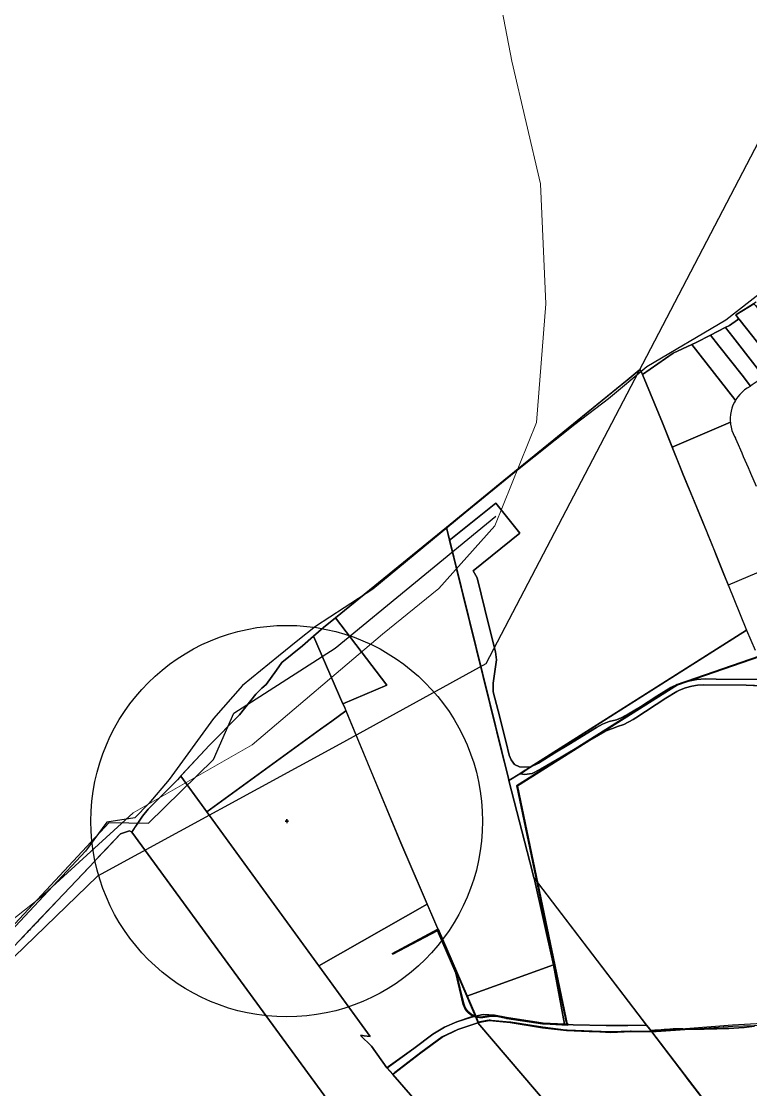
# Model space of a CAD drawing. Header units: metres. Extents: x 3 to 1027712, y 40 to 4430649.
# Drawn here: x 507850 to 508408, y 4406826 to 4407645 of the extents above; entities that cross this region are included whole.
import ezdxf

# ---------------------------------------------------------------- set-up
doc = ezdxf.new("R2010")
doc.units = ezdxf.units.M
doc.header["$MEASUREMENT"] = 0
doc.layers.add('A.ES.SDGC.CP.07003.cadastralparcel — CadastralParcel', color=1, linetype='Continuous')
doc.layers.add('Linea_66kV', color=2, linetype='Continuous')
doc.layers.add('Gasoductors_5_km', color=7, linetype='Continuous', lineweight=30, true_color=0x990087)
doc.layers.add('Habitats_5_km', color=7, linetype='Continuous', lineweight=9, true_color=0xbefad2)
doc.layers.add('Lineas_electricas_5_km', color=1, linetype='Continuous', lineweight=30)
doc.layers.add('Tuberias_distribucion_agua_ABAQUA', color=5, linetype='Continuous', lineweight=30)

msp = doc.modelspace()

# ---------------------------------------------------------------- linework, layer by layer
at = {"color": 6}
msp.add_circle((508053, 4407032), 150, dxfattribs=at)
msp.add_point((508053, 4407032), dxfattribs=at)
at = {"layer": 'A.ES.SDGC.CP.07003.cadastralparcel — CadastralParcel', "color": 7, "linetype": 'Continuous', "flags": 128}
for points in [[(508412.58, 4407429.55), (508397.2, 4407419.83), (508397.2, 4407419.83), (508398.97, 4407417.42), (508399.35, 4407416.95), (508398.23, 4407416.06), (508392.23, 4407411.91), (508389.02, 4407410.26), (508377.63, 4407404.38), (508366.81, 4407398.81), (508363.4, 4407397.21), (508349.14, 4407390.53), (508325.64, 4407374.34), (508325.07, 4407375.55), (508323.8, 4407378.17), (508323.11, 4407377.56), (508313.76, 4407369.93), (508219.38, 4407292.99), (508175.35, 4407257.09), (508090.27, 4407187.72), (508081.04, 4407180.47), (508073.42, 4407173.76), (508065.11, 4407166.43), (508049.31, 4407153.55), (508045.15, 4407147.77), (508037.19, 4407136.71), (508034, 4407133.9), (508029.41, 4407129.31), (508016.79, 4407113.49), (507993.84, 4407090.27), (507972.2, 4407067.06), (507969.23, 4407063.72), (507960.23, 4407054.67), (507946.71, 4407041.08), (507942.55, 4407035.77), (507938.82, 4407030.34), (507936.37, 4407026.77), (507934.21, 4407023.62), (507932.55, 4407024.56), (507926.29, 4407022.47), (507925.95, 4407022.35), (507925.67, 4407022.26), (507914.3, 4407010.26), (507906.54, 4407002.07), (507905.98, 4407001.48), (507905.88, 4407001.37), (507897.22, 4406992.21), (507886.49, 4406980.88), (507882.09, 4406976.22), (507881.28, 4406975.36), (507873.74, 4406967.4), (507868.44, 4406961.79), (507864.6, 4406957.74), (507863.5, 4406956.58), (507862.75, 4406955.78), (507861.92, 4406954.9), (507861.19, 4406954.13), (507860.45, 4406953.36), (507860.05, 4406952.93), (507859.78, 4406952.64), (507859.03, 4406951.85), (507858.2, 4406950.98), (507857.49, 4406950.22), (507856.65, 4406949.33), (507855.83, 4406948.47), (507854.95, 4406947.54), (507854.16, 4406946.7), (507853.4, 4406945.91), (507852.56, 4406945.01), (507851.8, 4406944.22), (507851.06, 4406943.43), (507850.29, 4406942.62), (507849.49, 4406941.77)], [(508436.47, 4407232.06), (508391.31, 4407212.84), (508391.08, 4407213.42), (508387.92, 4407221.25), (508384.81, 4407228.96), (508382.3, 4407235.19), (508380.12, 4407240.59), (508375.36, 4407252.4), (508375.27, 4407252.62), (508371.91, 4407260.95), (508369.48, 4407266.81), (508363.55, 4407281.11), (508358.81, 4407292.55), (508356.51, 4407298.1), (508354.11, 4407304.11), (508348.35, 4407318.51), (508392.88, 4407337.6), (508393, 4407336.19), (508393.43, 4407333.76), (508394.07, 4407331.37), (508394.92, 4407329.05), (508395.97, 4407326.82), (508396.72, 4407325.47), (508396.83, 4407325.28), (508397.83, 4407322.97), (508397.83, 4407322.97), (508401.61, 4407314.25), (508402.82, 4407311.47), (508406.52, 4407302.93), (508407.78, 4407300.01), (508408.37, 4407298.67), (508412.54, 4407288.72)], [(508411.3, 4406874.76), (508407.4, 4406874.38), (508403.4, 4406873.95), (508399.43, 4406873.57), (508395.56, 4406873.32), (508391.61, 4406873.16), (508387.34, 4406873.04), (508382.59, 4406872.92), (508377.63, 4406872.79), (508372.8, 4406872.68), (508368.39, 4406872.58), (508364.54, 4406872.53), (508361.32, 4406872.56), (508358.73, 4406872.68), (508356.49, 4406872.83), (508354.27, 4406872.91), (508351.79, 4406872.87), (508349.17, 4406872.73), (508346.62, 4406872.56), (508344.29, 4406872.38), (508342.11, 4406872.22), (508339.99, 4406872.06), (508337.73, 4406871.88), (508334.94, 4406871.67), (508333.71, 4406871.58), (508331.94, 4406871.44), (508328.68, 4406875.71), (508322.34, 4406884.01), (508245.01, 4406985.21), (508242.62, 4406988.34), (508242.41, 4406988.62), (508241.35, 4406992.74), (508223.28, 4407063.05), (508231.6, 4407068.32), (508405.24, 4407178.29), (508411.81, 4407162.9)], [(508416, 4407140.48), (508382.09, 4407140.85), (508373.68, 4407140.92), (508367.19, 4407140.44), (508362.09, 4407139.61), (508357.33, 4407138.37), (508352.01, 4407136.71), (508347.35, 4407134.31), (508336.67, 4407127.63), (508323.97, 4407119.65), (508315.46, 4407114.39), (508309.3, 4407111.09), (508305.53, 4407109.65), (508300.02, 4407108.37), (508294.9, 4407106.28), (508290.45, 4407103.74), (508269.11, 4407090.72), (508258.34, 4407084.38), (508245.84, 4407076.34), (508239.46, 4407073.28), (508232.22, 4407068.3), (508235.04, 4407067.74), (508240.96, 4407068.37), (508247.39, 4407071.75), (508263.24, 4407080.99), (508280.49, 4407091.1), (508296.82, 4407100.61), (508297.66, 4407101.09), (508301.7, 4407102.73), (508303.28, 4407103.17), (508306.4, 4407104.55), (508311.36, 4407106.15), (508318.32, 4407109.92), (508320.5, 4407111.14), (508343.51, 4407126.21), (508351.88, 4407131.25), (508353.99, 4407132.34), (508358.42, 4407134.1), (508363.25, 4407135.47), (508367.68, 4407136.24), (508372.42, 4407136.52), (508404.89, 4407136.1), (508416.11, 4407135.73)], [(508417.87, 4407135.67), (508404.89, 4407136.1), (508372.42, 4407136.52), (508367.68, 4407136.24), (508363.25, 4407135.47), (508358.42, 4407134.1), (508353.99, 4407132.34), (508351.88, 4407131.25), (508343.51, 4407126.21), (508320.5, 4407111.14), (508318.32, 4407109.92), (508311.36, 4407106.15), (508306.4, 4407104.55), (508303.28, 4407103.17), (508301.7, 4407102.73), (508297.66, 4407101.09), (508296.82, 4407100.61), (508280.49, 4407091.1), (508263.24, 4407080.99), (508247.39, 4407071.75), (508240.96, 4407068.37), (508235.04, 4407067.74), (508232.22, 4407068.3), (508239.46, 4407073.28), (508245.84, 4407076.34), (508258.34, 4407084.38), (508269.11, 4407090.72), (508290.45, 4407103.74), (508294.9, 4407106.28), (508300.02, 4407108.37), (508305.53, 4407109.65), (508309.3, 4407111.09), (508315.46, 4407114.39), (508323.97, 4407119.65), (508336.67, 4407127.63), (508347.35, 4407134.31), (508352.01, 4407136.71), (508357.33, 4407138.37), (508362.09, 4407139.61), (508367.19, 4407140.44), (508373.68, 4407140.92), (508382.09, 4407140.85), (508416, 4407140.48)], [(508108.56, 4406785.23), (507934.21, 4407023.63), (507942.54, 4407035.77), (507946.71, 4407041.08), (507969.23, 4407063.73), (507971.74, 4407066.55), (508117.03, 4406866.91), (508117.03, 4406866.91), (508112.38, 4406867.48), (508112.27, 4406867.49), (508111.1, 4406867.59), (508109.46, 4406867.73), (508117.97, 4406859.53), (508129.81, 4406842.99), (508134.16, 4406837.88), (508180.1, 4406785.17)], [(507665.89, 4406797.66), (507727.34, 4406841.08), (507779.86, 4406878.77), (507789.42, 4406885.59), (507810.69, 4406900.75), (507814.94, 4406905.24), (507848.08, 4406940.28), (507860.05, 4406952.93), (507882.09, 4406976.22), (507905.88, 4407001.37), (507905.98, 4407001.48), (507925.67, 4407022.26), (507925.95, 4407022.35), (507926.29, 4407022.47), (507932.55, 4407024.56), (507934.21, 4407023.63), (508108.56, 4406785.23)], [(508381.52, 4406806.56), (508359.91, 4406834.84), (508358.71, 4406836.41), (508332.68, 4406870.48), (508331.94, 4406871.44), (508333.71, 4406871.58), (508334.94, 4406871.67), (508337.73, 4406871.88), (508339.99, 4406872.06), (508342.11, 4406872.22), (508344.29, 4406872.38), (508346.62, 4406872.56), (508349.17, 4406872.73), (508351.79, 4406872.87), (508354.27, 4406872.91), (508356.49, 4406872.83), (508358.73, 4406872.68), (508361.32, 4406872.56), (508364.54, 4406872.53), (508368.39, 4406872.58), (508372.8, 4406872.68), (508377.63, 4406872.79), (508382.59, 4406872.92), (508387.34, 4406873.04), (508391.61, 4406873.16), (508395.56, 4406873.32), (508399.43, 4406873.57), (508403.4, 4406873.95), (508407.4, 4406874.38), (508411.3, 4406874.76)]]:
    msp.add_lwpolyline(points, dxfattribs=at)
for points in [[(508412.07, 4407427.05), (508418.84, 4407418.32), (508434.1, 4407398.64), (508441.1, 4407389.61), (508439.79, 4407388.63), (508428.42, 4407380.02), (508425.84, 4407383.43), (508421.5, 4407388.91), (508405.23, 4407409.5), (508399.35, 4407416.95), (508398.97, 4407417.42), (508397.2, 4407419.83), (508410.92, 4407428.5), (508411.5, 4407427.79), (508412.07, 4407427.05)], [(508399.35, 4407416.95), (508405.23, 4407409.5), (508421.5, 4407388.91), (508425.84, 4407383.43), (508428.42, 4407380.02), (508427.59, 4407379.38), (508422.63, 4407375.63), (508418.67, 4407372.71), (508418.49, 4407372.57), (508411.64, 4407381.34), (508394.68, 4407403.03), (508389.08, 4407410.19), (508389.02, 4407410.26), (508392.23, 4407411.91), (508398.23, 4407416.06), (508399.35, 4407416.95)], [(508389.02, 4407410.26), (508389.08, 4407410.19), (508394.68, 4407403.03), (508411.64, 4407381.34), (508418.49, 4407372.57), (508417.89, 4407372.13), (508415.61, 4407370.45), (508409.55, 4407366.27), (508408.39, 4407365.33), (508401.83, 4407373.65), (508384.01, 4407396.27), (508377.63, 4407404.38), (508389.02, 4407410.26)], [(508392.86, 4407337.78), (508392.88, 4407337.6), (508348.35, 4407318.51), (508348.3, 4407318.63), (508340.92, 4407337.1), (508325.64, 4407374.34), (508349.14, 4407390.53), (508363.4, 4407397.21), (508396.33, 4407355.03), (508396.78, 4407354.41), (508395.94, 4407352.96), (508394.9, 4407350.72), (508394.06, 4407348.4), (508393.42, 4407346.02), (508393, 4407343.58), (508392.78, 4407341.12), (508392.78, 4407338.65), (508392.86, 4407337.78)], [(508377.63, 4407404.38), (508384.01, 4407396.27), (508401.83, 4407373.65), (508408.39, 4407365.33), (508408.04, 4407365.05), (508405.84, 4407363.78), (508403.81, 4407362.36), (508401.92, 4407360.77), (508401.42, 4407360.3), (508400.18, 4407359.02), (508398.59, 4407357.13), (508397.18, 4407355.1), (508396.78, 4407354.41), (508396.33, 4407355.03), (508363.4, 4407397.21), (508366.81, 4407398.81), (508377.63, 4407404.38)], [(508231.64, 4407252.62), (508213.25, 4407275.65), (508178.69, 4407248.12), (508177.75, 4407247.38), (508175.35, 4407257.09), (508178.85, 4407259.94), (508199.96, 4407277.15), (508219.38, 4407292.99), (508238.6, 4407308.65), (508308.98, 4407366.03), (508313.76, 4407369.93), (508323.11, 4407377.56), (508323.8, 4407378.17), (508325.07, 4407375.55), (508325.64, 4407374.34), (508340.92, 4407337.1), (508356.51, 4407298.1), (508371.91, 4407260.95), (508382.3, 4407235.19), (508387.92, 4407221.25), (508395.58, 4407202.27), (508405.24, 4407178.29), (508239.43, 4407073.28), (508231.39, 4407073.66), (508227.55, 4407075.42), (508225.02, 4407078.97), (508223.53, 4407082.49), (508221.03, 4407092.31), (508214.89, 4407116.56), (508211.24, 4407131), (508211.18, 4407137.82), (508213.62, 4407155.55), (508212.95, 4407161.61), (508207.94, 4407181.84), (508198.82, 4407218.52), (508195.93, 4407223.81), (508231.64, 4407252.62)], [(508231.64, 4407252.62), (508195.93, 4407223.81), (508198.82, 4407218.52), (508207.94, 4407181.84), (508212.95, 4407161.61), (508213.62, 4407155.55), (508211.18, 4407137.82), (508211.24, 4407131), (508214.89, 4407116.56), (508221.03, 4407092.31), (508223.53, 4407082.49), (508225.02, 4407078.97), (508227.55, 4407075.42), (508231.39, 4407073.66), (508239.43, 4407073.28), (508236.68, 4407071.54), (508236.12, 4407071.18), (508235.84, 4407071.01), (508235.82, 4407071), (508235.79, 4407070.97), (508231.6, 4407068.32), (508223.28, 4407063.05), (508223.25, 4407063.15), (508223.22, 4407063.27), (508222.87, 4407064.62), (508219.76, 4407077.21), (508219.67, 4407077.58), (508214.06, 4407100.32), (508177.75, 4407247.38), (508178.69, 4407248.12), (508213.25, 4407275.65), (508231.64, 4407252.62)], [(508129.62, 4407136.2), (508090.27, 4407187.72), (508175.35, 4407257.09), (508197.8, 4407166.17), (508222.87, 4407064.62), (508223.22, 4407063.27), (508223.25, 4407063.15), (508241.35, 4406992.74), (508242.4, 4406988.62), (508242.62, 4406988.34), (508257.43, 4406921.79), (508190.94, 4406897.87), (508140.49, 4407015.33), (508097.14, 4407119.44), (508096.08, 4407121.98), (508129.62, 4407136.2)], [(508096.08, 4407121.98), (508073.42, 4407173.76), (508081.04, 4407180.47), (508090.27, 4407187.72), (508129.62, 4407136.2), (508096.08, 4407121.98)], [(507991.69, 4407039.14), (507971.74, 4407066.55), (507972.2, 4407067.06), (507973.13, 4407068.07), (507993.84, 4407090.27), (508016.79, 4407113.49), (508029.41, 4407129.31), (508034, 4407133.9), (508037.19, 4407136.71), (508045.15, 4407147.77), (508049.31, 4407153.55), (508065.11, 4407166.43), (508073.42, 4407173.76), (508096.08, 4407121.98), (508097.14, 4407119.44), (508098.38, 4407116.48), (508087.64, 4407108.69), (508078.98, 4407102.42), (507991.69, 4407039.14)], [(508077.66, 4406921.01), (507991.69, 4407039.14), (508078.98, 4407102.42), (508087.64, 4407108.69), (508098.38, 4407116.48), (508140.49, 4407015.33), (508160.62, 4406968.46), (508077.66, 4406921.01)], [(508242.62, 4406988.34), (508328.68, 4406875.71), (508314.44, 4406875.46), (508297.7, 4406875.42), (508272.45, 4406875.92), (508265.88, 4406876.28), (508257.43, 4406921.79), (508242.62, 4406988.34)], [(508160.62, 4406968.46), (508190.94, 4406897.87), (508197.52, 4406882.54), (508194.58, 4406881.89), (508183.38, 4406878.16), (508173.93, 4406874.18), (508164.97, 4406868.71), (508150.29, 4406857.77), (508130.68, 4406843.64), (508129.81, 4406842.99), (508117.97, 4406859.53), (508109.46, 4406867.73), (508111.1, 4406867.59), (508112.27, 4406867.49), (508117.03, 4406866.91), (508077.66, 4406921.01), (508160.62, 4406968.46)], [(508197.52, 4406882.54), (508190.94, 4406897.87), (508257.43, 4406921.79), (508265.88, 4406876.28), (508249.56, 4406877.16), (508221.45, 4406881.39), (508212.24, 4406883.38), (508203.53, 4406883.88), (508197.52, 4406882.54)], [(508134.16, 4406837.88), (508129.81, 4406842.99), (508130.68, 4406843.64), (508150.29, 4406857.77), (508164.97, 4406868.71), (508173.93, 4406874.18), (508183.38, 4406878.16), (508194.58, 4406881.89), (508197.52, 4406882.54), (508203.53, 4406883.88), (508212.24, 4406883.38), (508221.45, 4406881.39), (508249.56, 4406877.16), (508265.88, 4406876.28), (508272.45, 4406875.92), (508297.7, 4406875.42), (508314.44, 4406875.46), (508328.68, 4406875.71), (508330.37, 4406873.51), (508332.68, 4406870.48), (508316.62, 4406870.65), (508301.28, 4406870.11), (508292.84, 4406870.45), (508286.88, 4406870.7), (508284.78, 4406870.78), (508267.22, 4406871.45), (508249.06, 4406873.68), (508224.18, 4406877.66), (508208.01, 4406879.15), (508200.05, 4406877.66), (508199.32, 4406877.41), (508184.13, 4406872.19), (508172.19, 4406866.47), (508155.77, 4406854.54), (508135.88, 4406839.18), (508134.78, 4406838.33), (508134.16, 4406837.88)], [(508135.88, 4406839.18), (508155.77, 4406854.54), (508172.19, 4406866.47), (508184.13, 4406872.19), (508199.32, 4406877.41), (508289.29, 4406772.24), (508263.44, 4406762.5), (508211.59, 4406742.96), (508180.1, 4406785.17), (508134.16, 4406837.88), (508134.78, 4406838.33), (508135.88, 4406839.18)], [(508289.29, 4406772.24), (508199.32, 4406877.41), (508200.05, 4406877.66), (508208.01, 4406879.15), (508224.18, 4406877.66), (508249.06, 4406873.68), (508267.22, 4406871.45), (508284.78, 4406870.78), (508286.88, 4406870.7), (508292.84, 4406870.45), (508301.28, 4406870.11), (508316.62, 4406870.65), (508332.68, 4406870.48), (508381.52, 4406806.56), (508349.38, 4406794.89), (508303.34, 4406777.53), (508289.29, 4406772.24)]]:
    msp.add_lwpolyline(points, close=True, dxfattribs=at)
at = {"layer": 'A.ES.SDGC.CP.07003.cadastralparcel — CadastralParcel', "color": 6, "linetype": 'Continuous', "flags": 128}
msp.add_lwpolyline([(508134.17, 4406838.01), (508129.95, 4406842.98), (508130.74, 4406843.56), (508150.35, 4406857.69), (508165.03, 4406868.63), (508173.98, 4406874.09), (508183.42, 4406878.07), (508194.61, 4406881.8), (508197.54, 4406882.44), (508203.54, 4406883.78), (508212.23, 4406883.28), (508221.43, 4406881.29), (508249.55, 4406877.06), (508265.87, 4406876.18), (508272.45, 4406875.82), (508297.7, 4406875.32), (508314.44, 4406875.36), (508328.63, 4406875.61), (508330.29, 4406873.45), (508332.48, 4406870.58), (508316.62, 4406870.75), (508301.28, 4406870.21), (508292.84, 4406870.55), (508286.88, 4406870.8), (508284.78, 4406870.88), (508267.23, 4406871.55), (508249.07, 4406873.78), (508224.19, 4406877.76), (508208.01, 4406879.25), (508200.03, 4406877.76), (508199.29, 4406877.51), (508184.09, 4406872.29), (508172.14, 4406866.56), (508155.71, 4406854.62), (508135.82, 4406839.26), (508134.72, 4406838.41)], close=True, dxfattribs=at)
at = {"layer": 'Gasoductors_5_km'}
msp.add_lwpolyline([(507668.37, 4406810.71), (507710.5, 4406841.82), (507782.25, 4406897.92), (507802.99, 4406908.92), (507916.87, 4407030.84), (507947.14, 4407030.42), (507996.88, 4407079.1), (508012.54, 4407114.66), (508090.01, 4407164.4), (508213.2, 4407265.79)], dxfattribs=at)
at = {"layer": 'Habitats_5_km'}
msp.add_lwpolyline([(508209.43, 4407698.35), (508225.43, 4407614.35), (508247.43, 4407520.35), (508251.43, 4407428.35), (508244.43, 4407337.35), (508212.43, 4407258.35), (508169.42, 4407210.35), (508126.42, 4407175.35), (508026.42, 4407090.35), (507935.42, 4407038.35), (507864.42, 4406973.35), (507751.42, 4406884.35)], dxfattribs=at)
at = {"layer": 'Linea_66kV', "color": 3}
for points in [[(508797.53, 4407383.04), (508448.17, 4407211.6), (508463.8, 4407175.35), (508352.01, 4407136.71), (508228.97, 4407059), (508267.29, 4406876.08), (508249.55, 4406877.06), (508221.43, 4406881.29), (508212.28, 4406883.27), (508203.21, 4406881.97, -0.387474), (508188.92, 4406891.68), (508183.17, 4406915.66), (508168.92, 4406948.89), (508133.84, 4406930.28)], [(508797.82, 4407382.43), (508449.05, 4407211.27), (508464.71, 4407174.95), (508352.3, 4407136.1), (508229.73, 4407058.68), (508268.13, 4406875.36), (508250.12, 4406876.36, -0.023582), (508248.85, 4406876.48), (508221.74, 4406880.57, -0.015867), (508220.89, 4406880.72), (508214.62, 4406882.07, 0.089173), (508209.85, 4406882.24), (508203.31, 4406881.3, -0.387474), (508188.26, 4406891.52), (508182.53, 4406915.44), (508168.59, 4406947.95), (508134.15, 4406929.68)]]:
    msp.add_lwpolyline(points, format="xyb", dxfattribs=at)
at = {"layer": 'Linea_66kV', "color": 6}
msp.add_lwpolyline([(508053, 4407032), (508053, 4407033.41), (508053, 4407032), (508051.76, 4407032), (508054.24, 4407032), (508053, 4407032), (508052.98, 4407030.43)], dxfattribs=at)
at = {"layer": 'Linea_66kV'}
for points in [[(508133.65, 4406930.63), (508169.12, 4406949.45), (508197.75, 4406882.77), (508199.72, 4406878.19), (508206.2, 4406879.38, -0.068402), (508209.8, 4406879.54), (508223.81, 4406878.25, -0.01668), (508224.69, 4406878.14), (508249.14, 4406874.23), (508266.75, 4406872.06, 0.021018), (508267.79, 4406871.98), (508286.9, 4406871.25), (508300.81, 4406870.68, 0.019045), (508301.75, 4406870.68), (508316.31, 4406871.19, -0.011444), (508316.92, 4406871.2), (508332.46, 4406871.03), (508394.56, 4406875.97), (508467.62, 4406879.89)], [(508133.84, 4406930.28), (508168.92, 4406948.89), (508197.38, 4406882.61), (508199.47, 4406877.74), (508206.27, 4406878.99, -0.068402), (508209.76, 4406879.14), (508223.77, 4406877.85, -0.01668), (508224.62, 4406877.74), (508249.08, 4406873.83), (508266.7, 4406871.67, 0.021018), (508267.77, 4406871.58), (508286.89, 4406870.85), (508300.79, 4406870.28, 0.019045), (508301.77, 4406870.28), (508316.32, 4406870.79, -0.011444), (508316.91, 4406870.8), (508332.47, 4406870.63), (508394.74, 4406874.9), (508468.61, 4406877.2)]]:
    msp.add_lwpolyline(points, format="xyb", dxfattribs=at)
at = {"layer": 'Lineas_electricas_5_km'}
msp.add_polyline3d([(509393.8, 4409051.87, 1.1), (509260.24, 4408871.93, 1.3), (509119.37, 4408681.6, 1.4), (508989.6, 4408507.26, 7.1), (508880.97, 4408328.83, 16.2), (508734.13, 4408164.68, 23.9), (508624.45, 4407955.55, 23.6), (508532.04, 4407777.95, 17.9), (508405.28, 4407534.95, 15.9), (508319.37, 4407370.48, 9.5), (508205.42, 4407152.62, 5.1), (508093.69, 4407090.96, 4.8), (507908.08, 4406989.78, 5), (507740.48, 4406827.88, 5.1), (507573.21, 4406665.8, 5.9)], dxfattribs=at)
at = {"layer": 'Tuberias_distribucion_agua_ABAQUA'}
msp.add_lwpolyline([(508418.63, 4407438.6), (508389.42, 4407415.9), (508328.78, 4407380.18), (508299.57, 4407355.57), (508273.85, 4407336.04), (508227.34, 4407298.9), (508189.71, 4407268.26), (508118.91, 4407209.84), (508075.09, 4407181.1), (508061.6, 4407170.31), (508046.68, 4407158.4), (508019.21, 4407135.86), (507996.83, 4407110.62), (507962.86, 4407063.95), (507947.3, 4407045.53), (507936.66, 4407034.42), (507915.23, 4407031.09), (507898.88, 4407008.86), (507834.43, 4406939.96)], dxfattribs=at)

doc.saveas('drawing.dxf')
